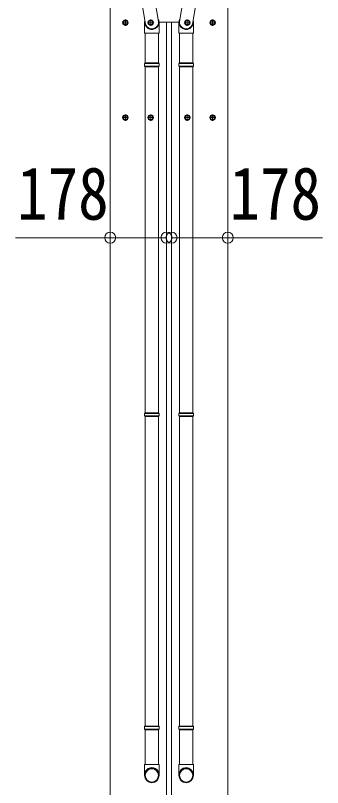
# Model space of a CAD drawing. Units: millimetres at full size. Extents: x -9783 to 9892, y -6828 to 6752.
# Drawn here: x -4919 to -3947, y -4216 to -1775 of the extents above; entities that cross this region are included whole.
import ezdxf
from ezdxf.enums import TextEntityAlignment as Align

# ---------------------------------------------------------------- set-up
doc = ezdxf.new("R2010")
doc.units = ezdxf.units.MM
doc.header["$LTSCALE"] = 35
doc.header["$PDMODE"] = 32
doc.header["$PDSIZE"] = 35
for name, color, linetype, lineweight in [('0-1_本体', 4, 'Continuous', 9), ('0-2_部品', 7, 'Continuous', 9), ('0-A_寸法', 6, 'Continuous', 9)]:
    doc.layers.add(name, color=color, linetype=linetype, lineweight=lineweight)
doc.styles.add('ＭＳ ゴシック', font='')
doc.styles.get('ＭＳ ゴシック').set_extended_font_data('MS Gothic')

msp = doc.modelspace()

# ---------------------------------------------------------------- linework, layer by layer
at = {"layer": '0-1_本体'}
for p, q in [((-4618.69, -1617.16), (-4618.69, -4797.16)), ((-4618.69, -1617.16), (-4618.69, -4797.16)), ((-4246.69, -1617.16), (-4246.69, -4797.16)), ((-4246.69, -1617.16), (-4246.69, -4797.16)), ((-4440.69, -4797.16), (-4440.69, -1795.72)), ((-4440.69, -4797.16), (-4440.69, -1795.72)), ((-4424.69, -4797.16), (-4424.69, -1795.72)), ((-4424.69, -4797.16), (-4424.69, -1795.72))]:
    msp.add_line(p, q, dxfattribs=at)
at = {"layer": '0-1_本体', "color": 6}
for p, q in [((-4618.69, -2477.34), (-4440.69, -2477.34)), ((-4246.69, -2477.34), (-4424.69, -2477.34))]:
    msp.add_line(p, q, dxfattribs=at)
at = {"layer": '0-2_部品'}
for p, q in [((-4481.96, -1697.33), (-4466.04, -1793.5)), ((-4383.43, -1697.33), (-4399.34, -1793.5)), ((-4517.48, -1739.24), (-4506.75, -1802.82)), ((-4347.91, -1739.24), (-4358.64, -1802.82)), ((-4580.44, -1797.4), (-4560.44, -1797.4)), ((-4576.94, -1793.65), (-4570.44, -1789.9)), ((-4570.44, -1807.4), (-4570.44, -1787.4)), ((-4570.44, -1789.9), (-4563.94, -1793.65)), ((-4563.94, -1801.15), (-4570.44, -1804.91)), ((-4563.94, -1793.65), (-4563.94, -1801.15)), ((-4509.89, -1796), (-4509.89, -1830.66)), ((-4500.44, -1797.4), (-4480.44, -1797.4)), ((-4496.94, -1793.65), (-4490.44, -1789.9)), ((-4490.44, -1807.4), (-4490.44, -1787.4)), ((-4490.44, -1789.9), (-4483.94, -1793.65)), ((-4483.94, -1801.15), (-4490.44, -1804.91)), ((-4483.94, -1793.65), (-4483.94, -1801.15)), ((-4464.32, -1795.72), (-4401.06, -1795.72)), ((-4463.89, -1830.66), (-4463.89, -1796.31)), ((-4401.49, -1830.66), (-4401.49, -1796.31)), ((-4364.94, -1797.4), (-4384.94, -1797.4)), ((-4374.94, -1789.9), (-4381.44, -1793.65)), ((-4381.44, -1793.65), (-4381.44, -1801.15)), ((-4381.44, -1801.15), (-4374.94, -1804.91)), ((-4374.94, -1807.4), (-4374.94, -1787.4)), ((-4368.44, -1793.65), (-4374.94, -1789.9)), ((-4355.49, -1796), (-4355.49, -1830.66)), ((-4284.94, -1797.4), (-4304.94, -1797.4)), ((-4294.94, -1789.9), (-4301.44, -1793.65)), ((-4301.44, -1793.65), (-4301.44, -1801.15)), ((-4301.44, -1801.15), (-4294.94, -1804.91)), ((-4294.94, -1807.4), (-4294.94, -1787.4)), ((-4288.44, -1793.65), (-4294.94, -1789.9)), ((-4509.89, -1830.66), (-4463.89, -1830.66)), ((-4507.89, -1830.66), (-4507.89, -1924.66)), ((-4465.89, -1830.66), (-4465.89, -1924.66)), ((-4355.49, -1830.66), (-4401.49, -1830.66)), ((-4399.49, -1830.66), (-4399.49, -1924.66)), ((-4357.49, -1830.66), (-4357.49, -1924.66)), ((-4509.89, -1926.66), (-4508.89, -1924.66)), ((-4509.89, -1926.66), (-4463.89, -1926.66)), ((-4509.89, -1926.66), (-4509.89, -1934.66)), ((-4508.89, -1924.66), (-4464.89, -1924.66)), ((-4463.89, -1926.66), (-4464.89, -1924.66)), ((-4401.49, -1926.66), (-4400.49, -1924.66)), ((-4355.49, -1926.66), (-4401.49, -1926.66)), ((-4356.49, -1924.66), (-4400.49, -1924.66)), ((-4355.49, -1926.66), (-4356.49, -1924.66)), ((-4355.49, -1926.66), (-4355.49, -1934.66)), ((-4509.89, -1934.66), (-4463.89, -1934.66)), ((-4509.89, -1934.66), (-4508.89, -1936.66)), ((-4508.89, -1936.66), (-4464.89, -1936.66)), ((-4507.89, -1936.66), (-4507.89, -3030.85)), ((-4465.89, -1936.66), (-4465.89, -3030.85)), ((-4355.49, -1934.66), (-4401.49, -1934.66)), ((-4356.49, -1936.66), (-4400.49, -1936.66)), ((-4399.49, -1936.66), (-4399.49, -3030.85)), ((-4357.49, -1936.66), (-4357.49, -3030.85)), ((-4355.49, -1934.66), (-4356.49, -1936.66)), ((-4580.44, -2097.4), (-4560.44, -2097.4)), ((-4576.94, -2093.65), (-4570.44, -2089.9)), ((-4570.44, -2107.4), (-4570.44, -2087.4)), ((-4570.44, -2089.9), (-4563.94, -2093.65)), ((-4563.94, -2093.65), (-4563.94, -2101.15)), ((-4500.44, -2097.4), (-4480.44, -2097.4)), ((-4496.94, -2093.65), (-4490.44, -2089.9)), ((-4490.44, -2107.4), (-4490.44, -2087.4)), ((-4490.44, -2089.9), (-4483.94, -2093.65)), ((-4483.94, -2093.65), (-4483.94, -2101.15)), ((-4364.94, -2097.4), (-4384.94, -2097.4)), ((-4374.94, -2089.9), (-4381.44, -2093.65)), ((-4381.44, -2093.65), (-4381.44, -2101.15)), ((-4374.94, -2107.4), (-4374.94, -2087.4)), ((-4368.44, -2093.65), (-4374.94, -2089.9)), ((-4284.94, -2097.4), (-4304.94, -2097.4)), ((-4294.94, -2089.9), (-4301.44, -2093.65)), ((-4301.44, -2093.65), (-4301.44, -2101.15)), ((-4294.94, -2107.4), (-4294.94, -2087.4)), ((-4288.44, -2093.65), (-4294.94, -2089.9)), ((-4563.94, -2101.15), (-4570.44, -2104.91)), ((-4483.94, -2101.15), (-4490.44, -2104.91)), ((-4381.44, -2101.15), (-4374.94, -2104.91)), ((-4301.44, -2101.15), (-4294.94, -2104.91)), ((-4509.89, -3032.85), (-4508.89, -3030.85)), ((-4509.89, -3032.85), (-4463.89, -3032.85)), ((-4509.89, -3032.85), (-4509.89, -3040.85)), ((-4509.89, -3040.85), (-4463.89, -3040.85)), ((-4509.89, -3040.85), (-4508.89, -3042.85)), ((-4508.89, -3030.85), (-4464.89, -3030.85)), ((-4508.89, -3042.85), (-4464.89, -3042.85)), ((-4507.89, -3042.85), (-4507.89, -4021.04)), ((-4465.89, -3042.85), (-4465.89, -4021.04)), ((-4463.89, -3032.85), (-4464.89, -3030.85)), ((-4401.49, -3032.85), (-4400.49, -3030.85)), ((-4355.49, -3032.85), (-4401.49, -3032.85)), ((-4355.49, -3040.85), (-4401.49, -3040.85)), ((-4356.49, -3030.85), (-4400.49, -3030.85)), ((-4356.49, -3042.85), (-4400.49, -3042.85)), ((-4399.49, -3042.85), (-4399.49, -4021.04)), ((-4357.49, -3042.85), (-4357.49, -4021.04)), ((-4355.49, -3032.85), (-4356.49, -3030.85)), ((-4355.49, -3040.85), (-4356.49, -3042.85)), ((-4355.49, -3032.85), (-4355.49, -3040.85)), ((-4509.89, -4023.04), (-4508.89, -4021.04)), ((-4509.89, -4023.04), (-4463.89, -4023.04)), ((-4509.89, -4023.04), (-4509.89, -4031.04)), ((-4508.89, -4021.04), (-4464.89, -4021.04)), ((-4463.89, -4023.04), (-4464.89, -4021.04)), ((-4401.49, -4023.04), (-4400.49, -4021.04)), ((-4355.49, -4023.04), (-4401.49, -4023.04)), ((-4356.49, -4021.04), (-4400.49, -4021.04)), ((-4355.49, -4023.04), (-4356.49, -4021.04)), ((-4355.49, -4023.04), (-4355.49, -4031.04)), ((-4509.89, -4031.04), (-4463.89, -4031.04)), ((-4509.89, -4031.04), (-4508.89, -4033.04)), ((-4508.89, -4033.04), (-4464.89, -4033.04)), ((-4507.89, -4033.04), (-4507.89, -4143.04)), ((-4465.89, -4033.04), (-4465.89, -4143.04)), ((-4355.49, -4031.04), (-4401.49, -4031.04)), ((-4356.49, -4033.04), (-4400.49, -4033.04)), ((-4399.49, -4033.04), (-4399.49, -4143.04)), ((-4357.49, -4033.04), (-4357.49, -4143.04)), ((-4355.49, -4031.04), (-4356.49, -4033.04)), ((-4509.89, -4177.18), (-4509.89, -4143.04)), ((-4509.89, -4143.04), (-4463.89, -4143.04)), ((-4463.89, -4177.18), (-4463.89, -4143.04)), ((-4401.49, -4177.18), (-4401.49, -4143.04)), ((-4355.49, -4143.04), (-4401.49, -4143.04)), ((-4355.49, -4177.18), (-4355.49, -4143.04))]:
    msp.add_line(p, q, dxfattribs=at)
for points in [[(-4570.44, -1804.91), (-4576.94, -1801.15), (-4576.94, -1793.65)], [(-4490.44, -1804.91), (-4496.94, -1801.15), (-4496.94, -1793.65)], [(-4374.94, -1804.91), (-4368.44, -1801.15), (-4368.44, -1793.65)], [(-4294.94, -1804.91), (-4288.44, -1801.15), (-4288.44, -1793.65)], [(-4463.89, -1926.66), (-4463.89, -1934.66), (-4464.89, -1936.66)], [(-4401.49, -1926.66), (-4401.49, -1934.66), (-4400.49, -1936.66)], [(-4570.44, -2104.91), (-4576.94, -2101.15), (-4576.94, -2093.65)], [(-4490.44, -2104.91), (-4496.94, -2101.15), (-4496.94, -2093.65)], [(-4374.94, -2104.91), (-4368.44, -2101.15), (-4368.44, -2093.65)], [(-4294.94, -2104.91), (-4288.44, -2101.15), (-4288.44, -2093.65)], [(-4463.89, -3032.85), (-4463.89, -3040.85), (-4464.89, -3042.85)], [(-4401.49, -3032.85), (-4401.49, -3040.85), (-4400.49, -3042.85)], [(-4463.89, -4023.04), (-4463.89, -4031.04), (-4464.89, -4033.04)], [(-4401.49, -4023.04), (-4401.49, -4031.04), (-4400.49, -4033.04)]]:
    msp.add_lwpolyline(points, dxfattribs=at)
for centre, radius in [((-4570.44, -1797.4), 8.5), ((-4570.44, -1797.4), 7.7), ((-4570.44, -1797.4), 6.5), ((-4490.44, -1797.4), 8.5), ((-4490.44, -1797.4), 7.7), ((-4490.44, -1797.4), 6.5), ((-4374.94, -1797.4), 8.5), ((-4374.94, -1797.4), 7.7), ((-4374.94, -1797.4), 6.5), ((-4294.94, -1797.4), 8.5), ((-4294.94, -1797.4), 7.7), ((-4294.94, -1797.4), 6.5), ((-4570.44, -2097.4), 8.5), ((-4570.44, -2097.4), 7.7), ((-4570.44, -2097.4), 6.5), ((-4490.44, -2097.4), 8.5), ((-4490.44, -2097.4), 7.7), ((-4490.44, -2097.4), 6.5), ((-4374.94, -2097.4), 8.5), ((-4374.94, -2097.4), 7.7), ((-4374.94, -2097.4), 6.5), ((-4294.94, -2097.4), 8.5), ((-4294.94, -2097.4), 7.7), ((-4294.94, -2097.4), 6.5)]:
    msp.add_circle(centre, radius, dxfattribs=at)
for centre, start, end in [((-4493.89, -1796.31), 0, 2.54858), ((-4371.49, -1796.31), 177.45142, 180)]:
    msp.add_arc(centre, 30, start, end, dxfattribs=at)
for centre, major_axis, ratio, start_param, end_param in [((-4486.89, -1796), (-23, 0), 0.996195, 6.0000678, 10.0103449), ((-4486.89, -1796), (-21, 0), 0.996195, 0.3319459, 3.3482706), ((-4378.49, -1796), (23, 0), 0.996195, 2.5560258, 6.5663028), ((-4378.49, -1796), (21, 0), 0.996195, 2.9349147, 5.9512394), ((-4486.89, -4175.43), (23, 0), 0.996195, 6.2831853, 9.424778), ((-4486.89, -4177.18), (23, 0), 0.996195, 6.2831853, 9.424778), ((-4378.49, -4175.43), (-23, 0), 0.996195, 3.1415927, 6.2831853), ((-4378.49, -4177.18), (-23, 0), 0.996195, 3.1415927, 6.2831853), ((-4486.89, -4177.18), (0, -23.43), 0.981806, 4.712389, 7.8539816), ((-4378.49, -4177.18), (0, -23.43), 0.981806, 4.712389, 7.8539816)]:
    msp.add_ellipse(centre, major_axis=major_axis, ratio=ratio, start_param=start_param, end_param=end_param, dxfattribs=at)
for centre, major_axis in [((-4486.89, -4177.18), (-21, 0)), ((-4378.49, -4177.18), (21, 0))]:
    msp.add_ellipse(centre, major_axis=major_axis, ratio=0.996195, dxfattribs=at)
at = {"layer": '0-A_寸法'}
for p, q in [((-4618.69, -2477.34), (-4918.69, -2477.34)), ((-4246.69, -2477.34), (-3946.69, -2477.34))]:
    msp.add_line(p, q, dxfattribs=at)
for p in [(-4618.69, -2477.34), (-4440.69, -2477.34), (-4424.69, -2477.34), (-4246.69, -2477.34)]:
    msp.add_point(p, dxfattribs=at)

# ---------------------------------------------------------------- texts
at = {"layer": '0-A_寸法', "color": 7, "style": 'ＭＳ ゴシック', "width": 0.85}
for p in [(-4913.07, -2470.34), (-4241.07, -2470.34)]:
    msp.add_text('178', height=166.8, dxfattribs=at).set_placement(p, align=Align.BOTTOM_LEFT)

doc.saveas('drawing.dxf')
